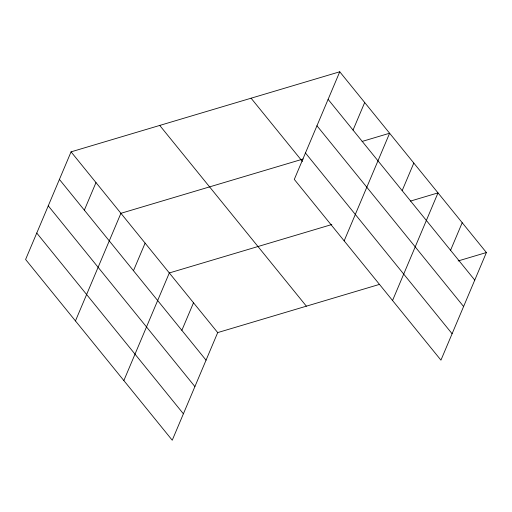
<?xml version="1.0" encoding="UTF-8"?>
<svg xmlns="http://www.w3.org/2000/svg" width="512" height="512" viewBox="0 0 512 512"><rect width="100%" height="100%" fill="white"/><g stroke="black" fill="none" stroke-linecap="round" stroke-linejoin="round"><path stroke-width="0.77" d="M339.757 71.782L294.298 179.405L440.941 360.147L486.4 252.531L339.757 71.782L71.059 151.853L25.6 259.469L172.243 440.218L217.702 332.595L379.456 284.397M84.346 210.15L95.987 182.579M75.456 320.922L120.915 213.306L303.238 158.976M133.466 270.701L145.114 243.13M123.846 380.57L169.312 272.954L331.827 224.525M181.856 330.342L193.504 302.771M353.043 130.08L364.691 102.509M344.16 240.858L389.619 133.235L362.099 141.44M402.17 190.63L413.811 163.059M392.55 300.499L438.01 192.883L410.49 201.082M450.56 250.278L462.202 222.707M458.118 260.954L486.4 252.531M328.115 99.354L474.752 280.096M316.954 125.773L463.597 306.515M305.459 152.986L452.096 333.728M251.091 98.208L302.426 161.485M159.731 125.434L306.374 306.176M71.059 151.853L217.702 332.595M59.411 179.424L206.054 360.166M48.256 205.837L194.893 386.579M36.762 233.056L183.398 413.798"/></g></svg>
